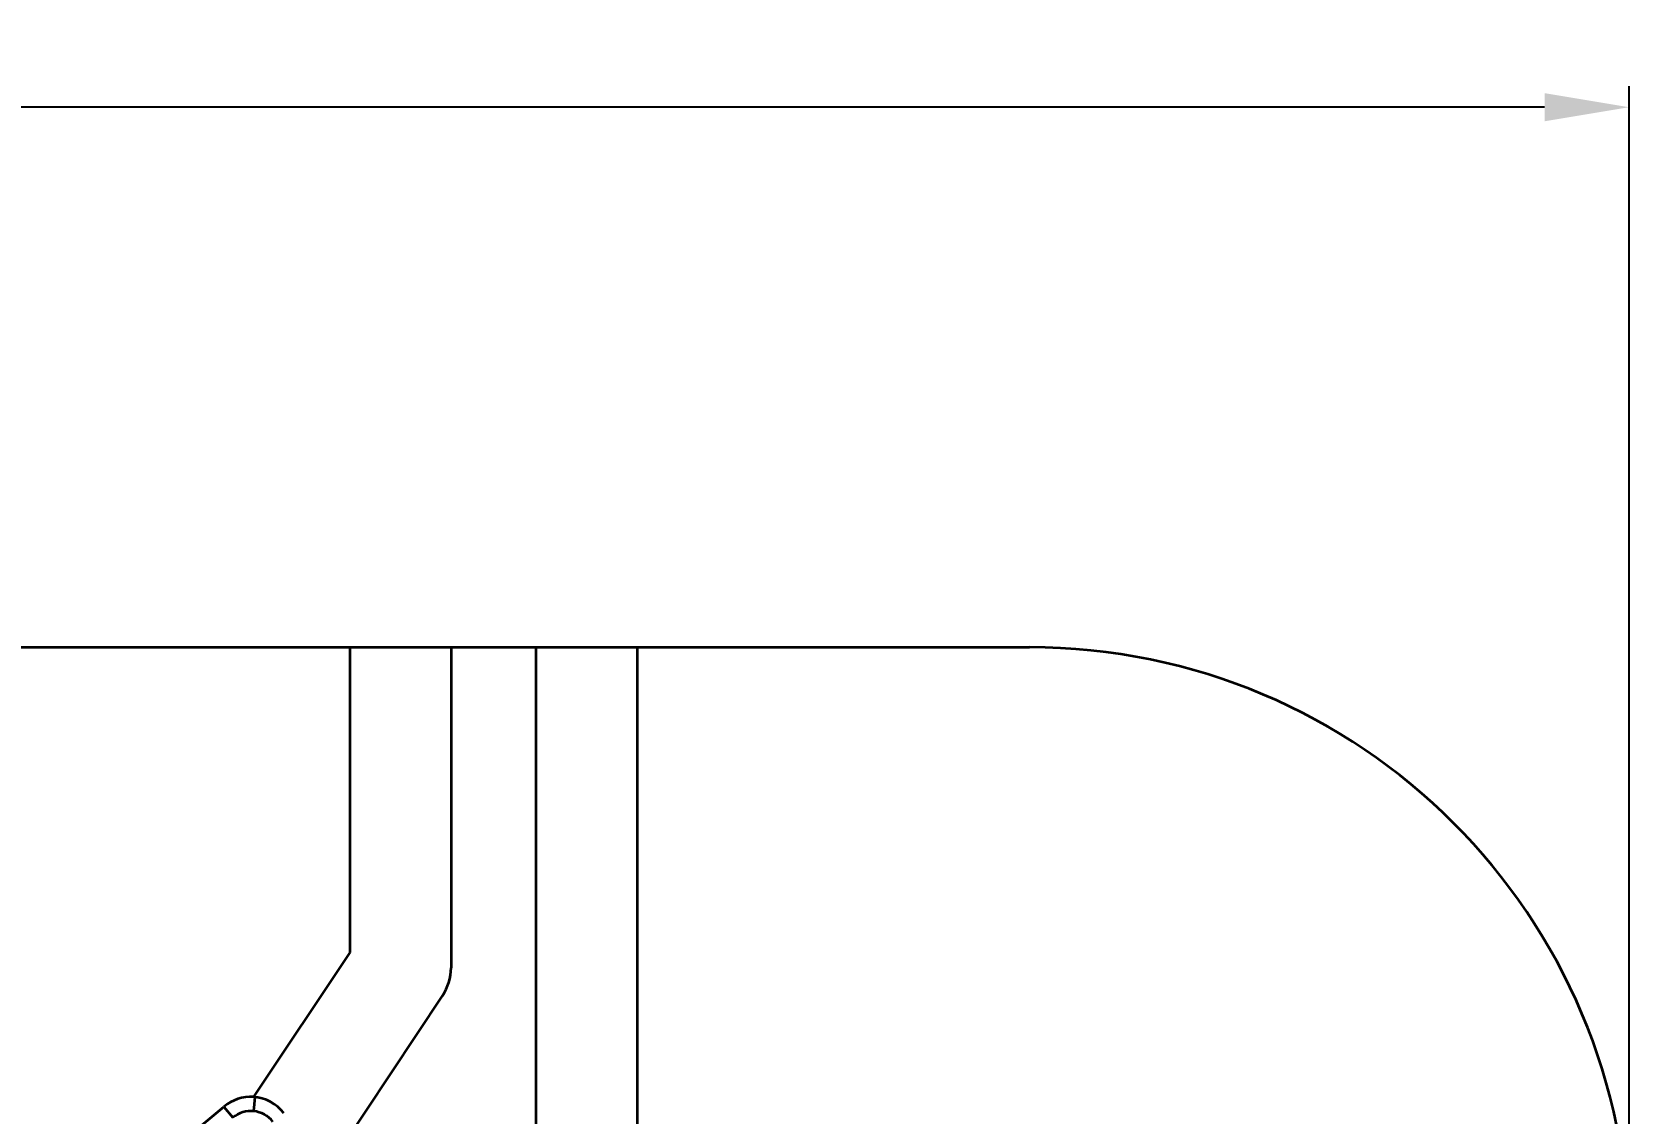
# Model space of a CAD drawing. Header units: millimetres. Extents: x 256 to 2096, y 1004 to 2403.
# Drawn here: x 782.8 to 972, y 2275 to 2402.9 of the extents above; entities that cross this region are included whole.
import ezdxf

# ---------------------------------------------------------------- set-up
doc = ezdxf.new("R2010")
doc.units = ezdxf.units.MM
doc.layers.add('1', color=7, linetype='Continuous', true_color=0xffffff)
doc.layers.add('dim', color=82, linetype='Continuous', lineweight=9)
doc.dimstyles.get("Standard").update_dxf_attribs({"dimscale": 5, "dimtxt": 0.18, "dimasz": 0.18, "dimexe": 0.18, "dimexo": 0.0625, "dimgap": 0.09, "dimtad": 0, "dimtoh": 1, "dimzin": 0, "dimdsep": 46, "dimtxsty": 'Standard', "dimcen": 0.09, "dimadec": 0, "dimazin": 0, "dimtfac": 1, "dimtofl": 0, "dimtmove": 0, "dimatfit": 3, "dimfxl": 0, "dimtolj": 1, "dimtzin": 0, "dimarcsym": 0})

# ---------------------------------------------------------------- blocks, each defined once
blk = doc.blocks.new('*D2')
at = {"layer": 'Defpoints', "color": 0, "lineweight": 18, "transparency": 16777216}
for p in [(341.96, 2394.02), (971.96, 2251.74), (341.96, 2251.05)]:
    blk.add_point(p, dxfattribs=at)
at = {"layer": 'dim', "color": 0, "lineweight": -2, "transparency": 16777216}
for p, q in [((341.96, 2253.55), (341.96, 2396.52)), ((971.96, 2254.24), (971.96, 2396.52)), ((351.96, 2394.02), (611.13, 2394.02)), ((961.96, 2394.02), (702.8, 2394.02))]:
    blk.add_line(p, q, dxfattribs=at)
at = {"layer": 'dim', "color": 0, "lineweight": 18, "transparency": 16777216}
for points in [[(351.96, 2395.69), (351.96, 2392.36), (341.96, 2394.02)], [(961.96, 2395.69), (961.96, 2392.36), (971.96, 2394.02)]]:
    blk.add_solid(points, dxfattribs=at)
at = {"layer": 'dim', "color": 0, "lineweight": 18, "transparency": 16777216, "insert": (656.96, 2394.02), "char_height": 12.5, "attachment_point": 5}
blk.add_mtext('\\A1;630.00{\\H7.5;\\S-0.10^ -0.15;}', dxfattribs=at)

msp = doc.modelspace()

# ---------------------------------------------------------------- linework, layer by layer
at = {"layer": '1', "color": 7, "linetype": 'Continuous', "lineweight": 35}
for p, q in [((775.585, 2330.094), (820.424, 2330.094)), ((820.424, 2330.094), (820.424, 2293.984)), ((820.424, 2330.094), (832.424, 2330.094)), ((832.424, 2330.094), (842.473, 2330.094)), ((832.424, 2330.094), (832.424, 2292.17)), ((842.473, 2330.094), (842.473, 2264.879)), ((842.473, 2330.094), (854.473, 2330.094)), ((854.473, 2330.094), (900.964, 2330.094)), ((854.473, 2330.094), (854.473, 2263.064)), ((820.424, 2293.984), (809.032, 2276.872)), ((817.717, 2268.263), (831.418, 2288.845)), ((809.181, 2276.843), (809.024, 2275.189)), ((784.833, 2258.473), (805.518, 2275.722)), ((805.518, 2275.722), (806.594, 2274.432))]:
    msp.add_line(p, q, dxfattribs=at)
for centre, radius, start, end in [((900.964, 2259.094), 71, 0, 90), ((826.424, 2292.17), 6, 326.34729, 0), ((808.721, 2271.882), 5, 86.42955, 129.82329), ((808.721, 2271.882), 4.982, 38.30272, 86.54707), ((808.721, 2271.882), 3.321, 38.30272, 129.82329)]:
    msp.add_arc(centre, radius, start, end, dxfattribs=at)
msp.add_open_spline([(809.032, 2276.872), (809.03, 2276.869), (809.026, 2276.863), (809.023, 2276.858), (809.021, 2276.855)], degree=3, dxfattribs=at)

# ---------------------------------------------------------------- dimensions: what is measured, and where the dimension line sits
at = {"layer": 'dim', "lineweight": 18}
dim = msp.add_linear_dim(base=(341.964, 2394.022), p1=(971.964, 2251.738), p2=(341.964, 2251.048), dimstyle='Standard', override={"dimtxt": 2.5, "dimasz": 2, "dimexe": 0.49975, "dimexo": 0.49975, "dimgap": 0.49975, "dimtol": 1, "dimlim": 0, "dimtp": -0.1, "dimtm": 0.15, "dimtfac": 0.6, "dimtdec": 2, "dimtolj": 1}, dxfattribs=at)
dim.commit()
dim.dimension.update_dxf_attribs({"geometry": '*D2', "text_midpoint": (656.964, 2394.022), "dimtype": 160})

doc.saveas('drawing.dxf')
